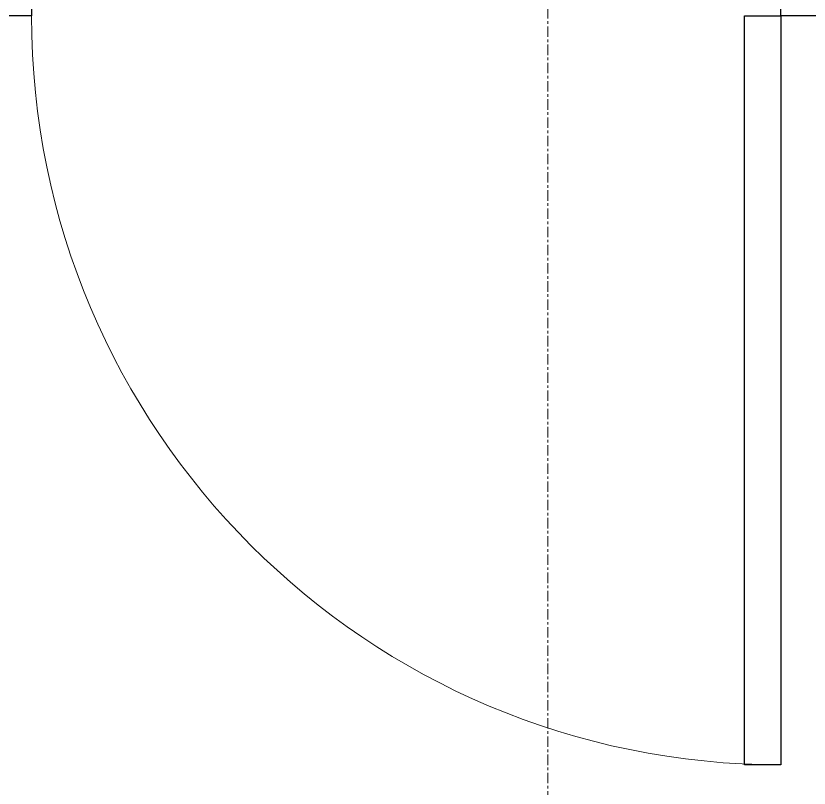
# Model space of a CAD drawing. Header units: inches. Extents: x -4061 to -1937, y 9836 to 11171.
# Drawn here: x -3179.88 to -3141.76, y 10318.07 to 10355.19 of the extents above; entities that cross this region are included whole.
import ezdxf

# ---------------------------------------------------------------- set-up
doc = ezdxf.new("R2010")
doc.units = ezdxf.units.IN
doc.header["$MEASUREMENT"] = 0
doc.linetypes.add('Grid Line 1_2_', pattern=[0.875, 0.5, -0.125, 0.125, -0.125])
for name, color, linetype, lineweight in [('0-1', 7, 'Continuous', 5), ('A-DOOR', 31, 'Continuous', 18), ('A-DOOR-6', 31, 'Continuous', 30), ('A-DOOR-7', 31, 'Continuous', 9), ('A-DOOR-FRAM', 31, 'Continuous', 30), ('S-GRID-1', 1, 'Grid Line 1_2_', 9)]:
    doc.layers.add(name, color=color, linetype=linetype, lineweight=lineweight)

# ---------------------------------------------------------------- blocks, each defined once
blk = doc.blocks.new('CTR - 1st Phase - Shell_rvt-1-ENLARGED RCP - 1ST FLOOR PLAN - WEST')
at = {"layer": 'S-GRID-1'}
blk.add_line((-3154.324, 9836.18), (-3154.324, 11138.351), dxfattribs=at)
blk = doc.blocks.new('HOLLOW METAL - UNIT DOOR-1960771-ENLARGED RCP - 1ST FLOOR PLAN - WEST')
at = {"layer": 'A-DOOR-6'}
for p, q in [((16.25, -3.25), (18, -3.25)), ((16.25, -39.25), (16.25, -3.25)), ((18, -3.25), (18, -39.25)), ((18, -39.25), (16.25, -39.25))]:
    blk.add_line(p, q, dxfattribs=at)
at = {"layer": 'A-DOOR-7'}
blk.add_arc((18, -3.25), 36, 180, 270, dxfattribs=at)
at = {"layer": 'A-DOOR-FRAM'}
for p, q in [((-18, -1.3125), (-18, -3.25)), ((18, -3.25), (18, -1.3125)), ((-18, -3.25), (-20, -3.25)), ((20, -3.25), (18, -3.25))]:
    blk.add_line(p, q, dxfattribs=at)

msp = doc.modelspace()

# ---------------------------------------------------------------- block references
at = {"layer": '0-1'}
msp.add_blockref('CTR - 1st Phase - Shell_rvt-1-ENLARGED RCP - 1ST FLOOR PLAN - WEST', (0, 0), dxfattribs=at)
at = {"layer": 'A-DOOR'}
msp.add_blockref('HOLLOW METAL - UNIT DOOR-1960771-ENLARGED RCP - 1ST FLOOR PLAN - WEST', (-3161.124, 10358.439), dxfattribs=at)

doc.saveas('drawing.dxf')
